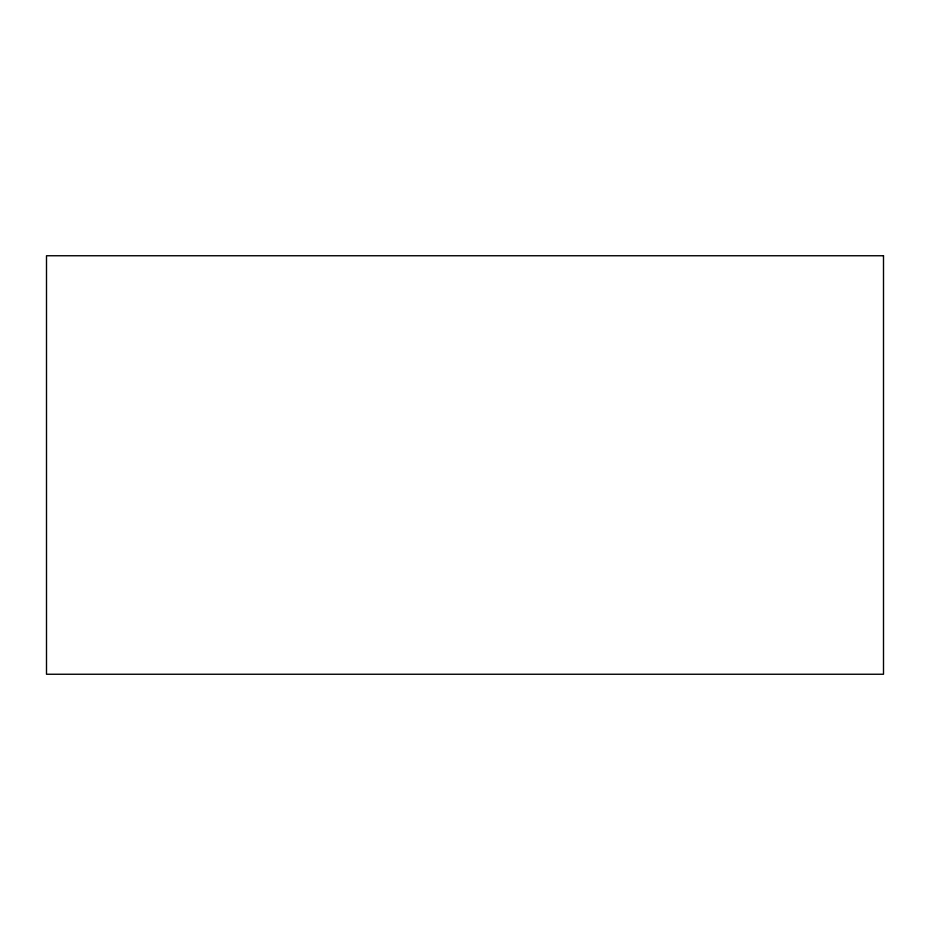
<?xml version="1.0" encoding="UTF-8"?>
<svg xmlns="http://www.w3.org/2000/svg" width="930" height="930" viewBox="0 0 930 930"><rect width="100%" height="100%" fill="white"/><g stroke="black" fill="none" stroke-linecap="round" stroke-linejoin="round"><path stroke-width="1.4" d="M883.5 255.75L46.5 255.75L46.5 674.25L883.5 674.25L883.5 255.75"/></g></svg>
